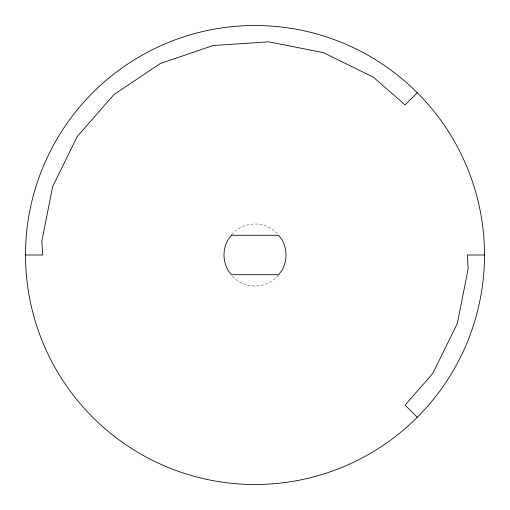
<?xml version="1.0" encoding="UTF-8"?>
<svg xmlns="http://www.w3.org/2000/svg" width="510" height="510" viewBox="0 0 510 510"><rect width="100%" height="100%" fill="white"/><g stroke="black" fill="none" stroke-linecap="round" stroke-linejoin="round"><path stroke-width="0.38" stroke-dasharray="2.55 1.91" d="M231.814 234.721L233.076 233.076A31.002 31.002 0 0 1 276.924 233.076L278.607 235.269M278.186 275.279L276.924 276.924A31.002 31.002 0 0 1 233.076 276.924L231.393 274.731"/><path stroke-width="0.76" d="M417.282 92.718L405.093 104.907L373.441 77.227L323.391 52.632L268.681 41.826L213.046 45.549L160.261 63.54L113.94 94.586L77.227 136.559L52.632 186.609L41.826 241.319L42.738 255L25.5 255M484.5 255A229.5 229.5 0 0 1 140.25 453.753A229.5 229.5 0 0 1 140.25 56.247A229.5 229.5 0 0 1 484.5 255L467.262 255L468.174 268.681L457.368 323.391L432.773 373.441L405.093 405.093L417.282 417.282M231.393 235.269L228.148 239.496A31.002 31.002 0 0 0 228.148 270.504L231.393 274.731L278.607 274.731L281.851 270.504A31.002 31.002 0 0 0 281.851 239.496L278.607 235.269L231.393 235.269"/></g></svg>
